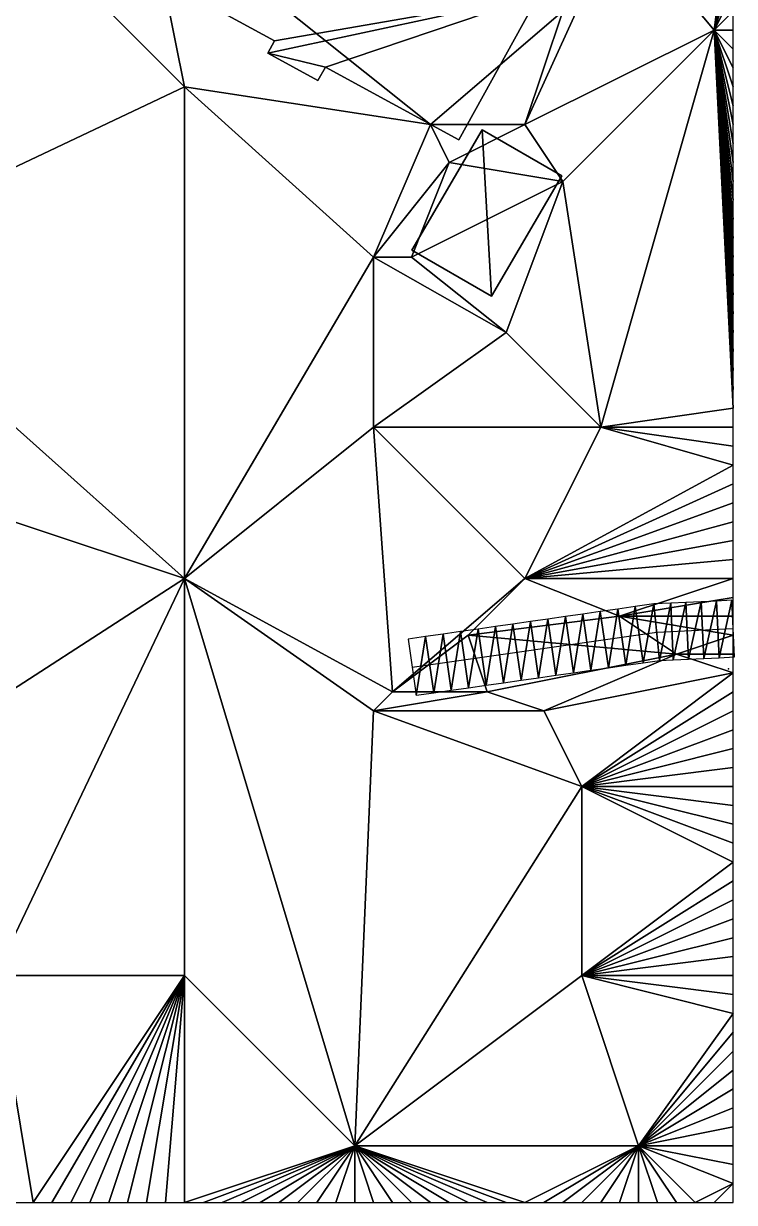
# Model space of a CAD drawing. Header units: metres. Extents: x 891 to 1103, y -901 to 900.
# Drawn here: x 1025 to 1100.1, y -900 to -775.3 of the extents above; entities that cross this region are included whole.
import ezdxf

# ---------------------------------------------------------------- set-up
doc = ezdxf.new("R2010")
doc.units = ezdxf.units.M
for name, color, linetype in [('OSM_BUILDING_FOOTPRINTS', 7, 'CONTINUOUS'), ('OSM_BUILDING_ROOFS', 1, 'CONTINUOUS'), ('OSM_BUILDING_WALLS', 8, 'CONTINUOUS'), ('OSM_ROAD_AXES', 2, 'CONTINUOUS'), ('OSM_ROAD_SURFACE', 9, 'CONTINUOUS'), ('OSM_TERRAIN', 3, 'CONTINUOUS'), ('OSM_TREES', 3, 'CONTINUOUS')]:
    doc.layers.add(name, color=color, linetype=linetype)

msp = doc.modelspace()

# ---------------------------------------------------------------- linework, layer by layer
at = {"layer": 'OSM_BUILDING_FOOTPRINTS'}
for points in [[(1037.962, -769.727, 15.007), (1051.536, -777.126, 15.007), (1050.806, -778.453, 15.007), (1056.112, -781.34, 15.007), (1056.897, -779.913, 15.007), (1071.001, -787.599, 15.007), (1079.468, -772.272, 15.007), (1046.474, -754.3, 15.007), (1037.962, -769.727, 15.007)], [(1074.472, -804.132, 14.638), (1081.911, -791.426, 14.638), (1073.477, -786.549, 14.638), (1066.038, -799.266, 14.638), (1074.472, -804.132, 14.638)]]:
    msp.add_polyline3d(points, close=True, dxfattribs=at)
at = {"layer": 'OSM_BUILDING_ROOFS'}
for points in [[(1079.468, -772.272, 25.007), (1037.962, -769.727, 25.007), (1051.536, -777.126, 25.007)], [(1079.468, -772.272, 25.007), (1051.536, -777.126, 25.007), (1050.806, -778.453, 25.007)], [(1056.897, -779.913, 25.007), (1079.468, -772.272, 25.007), (1050.806, -778.453, 25.007)], [(1056.897, -779.913, 25.007), (1071.001, -787.599, 25.007), (1079.468, -772.272, 25.007)], [(1050.806, -778.453, 25.007), (1056.112, -781.34, 25.007), (1056.897, -779.913, 25.007)], [(1073.477, -786.549, 24.638), (1066.038, -799.266, 24.638), (1074.472, -804.132, 24.638)], [(1073.477, -786.549, 24.638), (1074.472, -804.132, 24.638), (1081.911, -791.426, 24.638)]]:
    msp.add_3dface(points, dxfattribs=at)
at = {"layer": 'OSM_BUILDING_WALLS'}
for points in [[(1037.962, -769.727, 15.007), (1051.536, -777.126, 15.007), (1051.536, -777.126, 25.007)], [(1037.962, -769.727, 15.007), (1051.536, -777.126, 25.007), (1037.962, -769.727, 25.007)], [(1071.001, -787.599, 15.007), (1079.468, -772.272, 15.007), (1079.468, -772.272, 25.007)], [(1071.001, -787.599, 15.007), (1079.468, -772.272, 25.007), (1071.001, -787.599, 25.007)], [(1051.536, -777.126, 15.007), (1050.806, -778.453, 15.007), (1050.806, -778.453, 25.007)], [(1051.536, -777.126, 15.007), (1050.806, -778.453, 25.007), (1051.536, -777.126, 25.007)], [(1050.806, -778.453, 15.007), (1056.112, -781.34, 15.007), (1056.112, -781.34, 25.007)], [(1050.806, -778.453, 15.007), (1056.112, -781.34, 25.007), (1050.806, -778.453, 25.007)], [(1056.112, -781.34, 15.007), (1056.897, -779.913, 15.007), (1056.897, -779.913, 25.007)], [(1056.112, -781.34, 15.007), (1056.897, -779.913, 25.007), (1056.112, -781.34, 25.007)], [(1056.897, -779.913, 15.007), (1071.001, -787.599, 15.007), (1071.001, -787.599, 25.007)], [(1056.897, -779.913, 15.007), (1071.001, -787.599, 25.007), (1056.897, -779.913, 25.007)], [(1073.477, -786.549, 14.638), (1066.038, -799.266, 14.638), (1066.038, -799.266, 24.638)], [(1073.477, -786.549, 14.638), (1066.038, -799.266, 24.638), (1073.477, -786.549, 24.638)], [(1081.911, -791.426, 14.638), (1073.477, -786.549, 14.638), (1073.477, -786.549, 24.638)], [(1081.911, -791.426, 14.638), (1073.477, -786.549, 24.638), (1081.911, -791.426, 24.638)], [(1074.472, -804.132, 14.638), (1081.911, -791.426, 14.638), (1081.911, -791.426, 24.638)], [(1074.472, -804.132, 14.638), (1081.911, -791.426, 24.638), (1074.472, -804.132, 24.638)], [(1066.038, -799.266, 14.638), (1074.472, -804.132, 14.638), (1074.472, -804.132, 24.638)], [(1066.038, -799.266, 14.638), (1074.472, -804.132, 24.638), (1066.038, -799.266, 24.638)]]:
    msp.add_3dface(points, dxfattribs=at)
at = {"layer": 'OSM_ROAD_AXES'}
msp.add_polyline3d([(1066.081, -843.392, 14.971), (1091.924, -839.676, 16.127), (1100, -839.308, 16.564)], dxfattribs=at)
at = {"layer": 'OSM_ROAD_SURFACE'}
for points in [[(1092.217, -842.662, 16.223), (1093.403, -836.606, 16.329), (1091.632, -836.691, 16.232)], [(1092.217, -842.662, 16.223), (1093.676, -842.6, 16.321), (1093.403, -836.606, 16.329)], [(1093.676, -842.6, 16.321), (1095.018, -836.532, 16.418), (1093.403, -836.606, 16.329)], [(1093.676, -842.6, 16.321), (1095.291, -842.526, 16.441), (1095.018, -836.532, 16.418)], [(1095.291, -842.526, 16.441), (1096.633, -836.459, 16.506), (1095.018, -836.532, 16.418)], [(1095.291, -842.526, 16.441), (1096.906, -842.453, 16.525), (1096.633, -836.459, 16.506)], [(1096.906, -842.453, 16.525), (1098.248, -836.385, 16.601), (1096.633, -836.459, 16.506)], [(1096.906, -842.453, 16.525), (1098.521, -842.379, 16.602), (1098.248, -836.385, 16.601)], [(1098.521, -842.379, 16.602), (1099.863, -836.312, 16.704), (1098.248, -836.385, 16.601)], [(1098.521, -842.379, 16.602), (1100.137, -842.305, 16.491), (1099.863, -836.312, 16.704)], [(1083.122, -843.973, 15.667), (1084.114, -837.768, 15.75), (1082.268, -838.034, 15.647)], [(1083.122, -843.973, 15.667), (1084.968, -843.707, 15.792), (1084.114, -837.768, 15.75)], [(1084.968, -843.707, 15.792), (1085.96, -837.503, 15.854), (1084.114, -837.768, 15.75)], [(1084.968, -843.707, 15.792), (1086.814, -843.442, 15.916), (1085.96, -837.503, 15.854)], [(1086.814, -843.442, 15.916), (1087.806, -837.238, 15.972), (1085.96, -837.503, 15.854)], [(1086.814, -843.442, 15.916), (1088.659, -843.177, 16.021), (1087.806, -837.238, 15.972)], [(1088.659, -843.177, 16.021), (1089.652, -836.972, 16.098), (1087.806, -837.238, 15.972)], [(1088.659, -843.177, 16.021), (1090.505, -842.911, 16.125), (1089.652, -836.972, 16.098)], [(1090.505, -842.911, 16.125), (1091.632, -836.691, 16.232), (1089.652, -836.972, 16.098)], [(1090.505, -842.911, 16.125), (1092.217, -842.662, 16.223), (1091.632, -836.691, 16.232)], [(1073.892, -845.3, 15.042), (1074.884, -839.095, 15.233), (1073.038, -839.361, 15.129)], [(1073.892, -845.3, 15.042), (1075.738, -845.034, 15.167), (1074.884, -839.095, 15.233)], [(1075.738, -845.034, 15.167), (1076.73, -838.83, 15.336), (1074.884, -839.095, 15.233)], [(1075.738, -845.034, 15.167), (1077.584, -844.769, 15.292), (1076.73, -838.83, 15.336)], [(1077.584, -844.769, 15.292), (1078.576, -838.565, 15.44), (1076.73, -838.83, 15.336)], [(1077.584, -844.769, 15.292), (1079.43, -844.504, 15.417), (1078.576, -838.565, 15.44)], [(1079.43, -844.504, 15.417), (1080.422, -838.299, 15.543), (1078.576, -838.565, 15.44)], [(1079.43, -844.504, 15.417), (1081.276, -844.238, 15.542), (1080.422, -838.299, 15.543)], [(1081.276, -844.238, 15.542), (1082.268, -838.034, 15.647), (1080.422, -838.299, 15.543)], [(1081.276, -844.238, 15.542), (1083.122, -843.973, 15.667), (1082.268, -838.034, 15.647)], [(1066.508, -846.361, 14.825), (1067.5, -840.157, 15.157), (1065.654, -840.422, 15.036)], [(1066.508, -846.361, 14.825), (1068.354, -846.096, 14.913), (1067.5, -840.157, 15.157)], [(1068.354, -846.096, 14.913), (1069.346, -839.892, 15.277), (1067.5, -840.157, 15.157)], [(1068.354, -846.096, 14.913), (1070.2, -845.83, 14.967), (1069.346, -839.892, 15.277)], [(1070.2, -845.83, 14.967), (1071.192, -839.626, 15.398), (1069.346, -839.892, 15.277)], [(1070.2, -845.83, 14.967), (1072.046, -845.565, 15.001), (1071.192, -839.626, 15.398)], [(1072.046, -845.565, 15.001), (1073.038, -839.361, 15.129), (1071.192, -839.626, 15.398)], [(1072.046, -845.565, 15.001), (1073.892, -845.3, 15.042), (1073.038, -839.361, 15.129)]]:
    msp.add_3dface(points, dxfattribs=at)
at = {"layer": 'OSM_TERRAIN'}
for points in [[(1098, -776, 17.863), (1100, -760, 17.905), (1088, -764, 17.882)], [(1098, -776, 17.863), (1100, -762, 17.905), (1100, -760, 17.905)], [(1004, -800, 17.912), (1042, -782, 16.886), (1022, -762, 17.157)], [(1042, -782, 16.886), (1038, -762, 17.602), (1022, -762, 17.157)], [(1042, -782, 16.886), (1068, -786, 17.473), (1038, -762, 17.602)], [(1068, -786, 17.473), (1082, -774, 17.404), (1038, -762, 17.602)], [(1100, -764, 17.905), (1100, -762, 17.905), (1098, -776, 17.863)], [(1082, -774, 17.404), (1078, -786, 16.966), (1088, -764, 17.882)], [(1078, -786, 16.966), (1098, -776, 17.863), (1088, -764, 17.882)], [(1098, -776, 17.863), (1100, -766, 17.905), (1100, -764, 17.905)], [(1100, -768, 17.905), (1100, -766, 17.905), (1098, -776, 17.863)], [(1100, -770, 17.91), (1100, -768, 17.905), (1098, -776, 17.863)], [(1098, -776, 17.863), (1100, -772, 17.923), (1100, -770, 17.91)], [(1098, -776, 17.863), (1100, -774, 17.927), (1100, -772, 17.923)], [(1078, -786, 16.966), (1082, -774, 17.404), (1068, -786, 17.473)], [(1100, -776, 17.921), (1100, -774, 17.927), (1098, -776, 17.863)], [(1082, -792, 16.762), (1098, -776, 17.863), (1078, -786, 16.966)], [(1082, -792, 16.762), (1086, -818, 17.139), (1098, -776, 17.863)], [(1086, -818, 17.139), (1100, -816, 17.879), (1098, -776, 17.863)], [(1100, -816, 17.879), (1100, -814, 17.909), (1098, -776, 17.863)], [(1098, -776, 17.863), (1100, -814, 17.909), (1100, -812, 17.909)], [(1100, -812, 17.909), (1100, -810, 17.909), (1098, -776, 17.863)], [(1098, -776, 17.863), (1100, -810, 17.909), (1100, -808, 17.909)], [(1100, -808, 17.909), (1100, -806, 17.909), (1098, -776, 17.863)], [(1098, -776, 17.863), (1100, -806, 17.909), (1100, -804, 17.909)], [(1100, -804, 17.909), (1100, -802, 17.909), (1098, -776, 17.863)], [(1098, -776, 17.863), (1100, -802, 17.909), (1100, -800, 17.909)], [(1100, -800, 17.909), (1100, -798, 17.909), (1098, -776, 17.863)], [(1098, -776, 17.863), (1100, -798, 17.909), (1100, -796, 17.909)], [(1100, -796, 17.909), (1100, -794, 17.909), (1098, -776, 17.863)], [(1098, -776, 17.863), (1100, -794, 17.909), (1100, -792, 17.909)], [(1100, -792, 17.909), (1100, -790, 17.909), (1098, -776, 17.863)], [(1098, -776, 17.863), (1100, -790, 17.909), (1100, -788, 17.909)], [(1100, -788, 17.909), (1100, -786, 17.909), (1098, -776, 17.863)], [(1098, -776, 17.863), (1100, -786, 17.909), (1100, -784, 17.909)], [(1100, -784, 17.909), (1100, -782, 17.909), (1098, -776, 17.863)], [(1098, -776, 17.863), (1100, -782, 17.909), (1100, -780, 17.911)], [(1100, -780, 17.911), (1100, -778, 17.916), (1098, -776, 17.863)], [(1098, -776, 17.863), (1100, -778, 17.916), (1100, -776, 17.921)], [(1042, -834, 14.249), (1042, -782, 16.886), (1004, -800, 17.912)], [(1042, -834, 14.249), (1062, -800, 15.949), (1042, -782, 16.886)], [(1062, -800, 15.949), (1068, -786, 17.473), (1042, -782, 16.886)], [(1062, -800, 15.949), (1070, -790, 16.858), (1068, -786, 17.473)], [(1070, -790, 16.858), (1078, -786, 16.966), (1068, -786, 17.473)], [(1070, -790, 16.858), (1082, -792, 16.762), (1078, -786, 16.966)], [(1066, -800, 16.628), (1070, -790, 16.858), (1062, -800, 15.949)], [(1066, -800, 16.628), (1082, -792, 16.762), (1070, -790, 16.858)], [(1076, -808, 16.509), (1082, -792, 16.762), (1066, -800, 16.628)], [(1086, -818, 17.139), (1082, -792, 16.762), (1076, -808, 16.509)], [(1024, -828, 15.45), (1042, -834, 14.249), (1004, -800, 17.912)], [(1042, -834, 14.249), (1062, -818, 15.072), (1062, -800, 15.949)], [(1062, -818, 15.072), (1076, -808, 16.509), (1062, -800, 15.949)], [(1062, -800, 15.949), (1076, -808, 16.509), (1066, -800, 16.628)], [(1062, -818, 15.072), (1086, -818, 17.139), (1076, -808, 16.509)], [(1086, -818, 17.139), (1100, -818, 17.85), (1100, -816, 17.879)], [(1042, -834, 14.249), (1064, -846, 14.803), (1062, -818, 15.072)], [(1064, -846, 14.803), (1078, -834, 15.858), (1062, -818, 15.072)], [(1062, -818, 15.072), (1078, -834, 15.858), (1086, -818, 17.139)], [(1078, -834, 15.858), (1100, -822, 17.666), (1086, -818, 17.139)], [(1100, -822, 17.666), (1100, -820, 17.772), (1086, -818, 17.139)], [(1100, -820, 17.772), (1100, -818, 17.85), (1086, -818, 17.139)], [(1078, -834, 15.858), (1100, -824, 17.56), (1100, -822, 17.666)], [(1078, -834, 15.858), (1100, -826, 17.454), (1100, -824, 17.56)], [(1100, -828, 17.348), (1100, -826, 17.454), (1078, -834, 15.858)], [(1008, -856, 14.052), (1042, -834, 14.249), (1024, -828, 15.45)], [(1078, -834, 15.858), (1100, -830, 17.242), (1100, -828, 17.348)], [(1100, -832, 17.136), (1100, -830, 17.242), (1078, -834, 15.858)], [(1100, -834, 16.942), (1100, -832, 17.136), (1078, -834, 15.858)], [(1022, -876, 14.079), (1042, -834, 14.249), (1008, -856, 14.052)], [(1042, -876, 13.897), (1042, -834, 14.249), (1022, -876, 14.079)], [(1042, -876, 13.897), (1060, -894, 12.213), (1042, -834, 14.249)], [(1042, -834, 14.249), (1060, -894, 12.213), (1062, -848, 14.358)], [(1042, -834, 14.249), (1062, -848, 14.358), (1064, -846, 14.803)], [(1064, -846, 14.803), (1072, -840, 14.968), (1078, -834, 15.858)], [(1072, -840, 14.968), (1088, -838, 15.833), (1078, -834, 15.858)], [(1088, -838, 15.833), (1100, -834, 16.942), (1078, -834, 15.858)], [(1088, -838, 15.833), (1100, -836, 16.68), (1100, -834, 16.942)], [(1100, -838, 16.564), (1100, -836, 16.68), (1088, -838, 15.833)], [(1094, -842, 16.361), (1088, -838, 15.833), (1072, -840, 14.968)], [(1094, -842, 16.361), (1100, -840, 16.564), (1088, -838, 15.833)], [(1100, -840, 16.564), (1100, -838, 16.564), (1088, -838, 15.833)], [(1064, -846, 14.803), (1074, -846, 14.986), (1072, -840, 14.968)], [(1074, -846, 14.986), (1094, -842, 16.361), (1072, -840, 14.968)], [(1094, -842, 16.361), (1100, -842, 16.636), (1100, -840, 16.564)], [(1080, -848, 14.717), (1094, -842, 16.361), (1074, -846, 14.986)], [(1080, -848, 14.717), (1100, -844, 16.549), (1094, -842, 16.361)], [(1100, -844, 16.549), (1100, -842, 16.636), (1094, -842, 16.361)], [(1080, -848, 14.717), (1084, -856, 14.2), (1100, -844, 16.549)], [(1084, -856, 14.2), (1100, -846, 16.365), (1100, -844, 16.549)], [(1062, -848, 14.358), (1074, -846, 14.986), (1064, -846, 14.803)], [(1062, -848, 14.358), (1080, -848, 14.717), (1074, -846, 14.986)], [(1100, -848, 16.252), (1100, -846, 16.365), (1084, -856, 14.2)], [(1060, -894, 12.213), (1084, -856, 14.2), (1062, -848, 14.358)], [(1062, -848, 14.358), (1084, -856, 14.2), (1080, -848, 14.717)], [(1084, -856, 14.2), (1100, -850, 16.139), (1100, -848, 16.252)], [(1100, -852, 16.027), (1100, -850, 16.139), (1084, -856, 14.2)], [(1084, -856, 14.2), (1100, -854, 15.917), (1100, -852, 16.027)], [(1100, -856, 15.807), (1100, -854, 15.917), (1084, -856, 14.2)], [(1084, -876, 13.215), (1084, -856, 14.2), (1060, -894, 12.213)], [(1084, -876, 13.215), (1100, -864, 15.393), (1084, -856, 14.2)], [(1100, -864, 15.393), (1100, -862, 15.496), (1084, -856, 14.2)], [(1084, -856, 14.2), (1100, -862, 15.496), (1100, -860, 15.599)], [(1100, -860, 15.599), (1100, -858, 15.702), (1084, -856, 14.2)], [(1084, -856, 14.2), (1100, -858, 15.702), (1100, -856, 15.807)], [(1084, -876, 13.215), (1100, -866, 15.289), (1100, -864, 15.393)], [(1100, -868, 15.186), (1100, -866, 15.289), (1084, -876, 13.215)], [(1084, -876, 13.215), (1100, -870, 15.083), (1100, -868, 15.186)], [(1100, -872, 14.981), (1100, -870, 15.083), (1084, -876, 13.215)], [(1084, -876, 13.215), (1100, -874, 14.879), (1100, -872, 14.981)], [(1084, -876, 13.215), (1100, -876, 14.778), (1100, -874, 14.879)], [(1024, -900, 12.799), (1026, -900, 12.711), (1022, -876, 14.079)], [(1026, -900, 12.711), (1042, -876, 13.897), (1022, -876, 14.079)], [(1026, -900, 12.711), (1028, -900, 12.627), (1042, -876, 13.897)], [(1028, -900, 12.627), (1030, -900, 12.627), (1042, -876, 13.897)], [(1030, -900, 12.627), (1032, -900, 12.627), (1042, -876, 13.897)], [(1032, -900, 12.627), (1034, -900, 12.627), (1042, -876, 13.897)], [(1034, -900, 12.627), (1036, -900, 12.627), (1042, -876, 13.897)], [(1036, -900, 12.627), (1038, -900, 12.627), (1042, -876, 13.897)], [(1038, -900, 12.627), (1040, -900, 12.627), (1042, -876, 13.897)], [(1040, -900, 12.627), (1042, -900, 12.627), (1042, -876, 13.897)], [(1042, -900, 12.627), (1060, -894, 12.213), (1042, -876, 13.897)], [(1060, -894, 12.213), (1090, -894, 13.447), (1084, -876, 13.215)], [(1090, -894, 13.447), (1100, -880, 14.578), (1084, -876, 13.215)], [(1100, -880, 14.578), (1100, -878, 14.678), (1084, -876, 13.215)], [(1100, -878, 14.678), (1100, -876, 14.778), (1084, -876, 13.215)], [(1090, -894, 13.447), (1100, -882, 14.48), (1100, -880, 14.578)], [(1090, -894, 13.447), (1100, -884, 14.382), (1100, -882, 14.48)], [(1090, -894, 13.447), (1100, -886, 14.283), (1100, -884, 14.382)], [(1100, -888, 14.184), (1100, -886, 14.283), (1090, -894, 13.447)], [(1100, -890, 14.092), (1100, -888, 14.184), (1090, -894, 13.447)], [(1090, -894, 13.447), (1100, -892, 14.019), (1100, -890, 14.092)], [(1100, -894, 13.945), (1100, -892, 14.019), (1090, -894, 13.447)], [(1042, -900, 12.627), (1044, -900, 12.613), (1060, -894, 12.213)], [(1044, -900, 12.613), (1046, -900, 12.598), (1060, -894, 12.213)], [(1048, -900, 12.576), (1060, -894, 12.213), (1046, -900, 12.598)], [(1048, -900, 12.576), (1050, -900, 12.549), (1060, -894, 12.213)], [(1050, -900, 12.549), (1052, -900, 12.522), (1060, -894, 12.213)], [(1054, -900, 12.495), (1060, -894, 12.213), (1052, -900, 12.522)], [(1056, -900, 12.468), (1060, -894, 12.213), (1054, -900, 12.495)], [(1056, -900, 12.468), (1058, -900, 12.441), (1060, -894, 12.213)], [(1058, -900, 12.441), (1060, -900, 12.414), (1060, -894, 12.213)], [(1064, -900, 12.468), (1060, -894, 12.213), (1062, -900, 12.42)], [(1064, -900, 12.468), (1066, -900, 12.52), (1060, -894, 12.213)], [(1066, -900, 12.52), (1068, -900, 12.625), (1060, -894, 12.213)], [(1072, -900, 12.836), (1074, -900, 12.941), (1060, -894, 12.213)], [(1072, -900, 12.836), (1060, -894, 12.213), (1070, -900, 12.731)], [(1074, -900, 12.941), (1076, -900, 13.047), (1060, -894, 12.213)], [(1076, -900, 13.047), (1078, -900, 13.152), (1060, -894, 12.213)], [(1060, -900, 12.414), (1062, -900, 12.42), (1060, -894, 12.213)], [(1068, -900, 12.625), (1070, -900, 12.731), (1060, -894, 12.213)], [(1078, -900, 13.152), (1090, -894, 13.447), (1060, -894, 12.213)], [(1080, -900, 13.258), (1090, -894, 13.447), (1078, -900, 13.152)], [(1080, -900, 13.258), (1082, -900, 13.342), (1090, -894, 13.447)], [(1082, -900, 13.342), (1084, -900, 13.425), (1090, -894, 13.447)], [(1084, -900, 13.425), (1086, -900, 13.498), (1090, -894, 13.447)], [(1086, -900, 13.498), (1088, -900, 13.563), (1090, -894, 13.447)], [(1090, -900, 13.628), (1090, -894, 13.447), (1088, -900, 13.563)], [(1092, -900, 13.694), (1090, -894, 13.447), (1090, -900, 13.628)], [(1092, -900, 13.694), (1094, -900, 13.76), (1090, -894, 13.447)], [(1094, -900, 13.76), (1096, -900, 13.827), (1090, -894, 13.447)], [(1096, -900, 13.827), (1100, -898, 13.952), (1090, -894, 13.447)], [(1100, -898, 13.952), (1100, -896, 13.946), (1090, -894, 13.447)], [(1090, -894, 13.447), (1100, -896, 13.946), (1100, -894, 13.945)], [(1096, -900, 13.827), (1098, -900, 13.893), (1100, -898, 13.952)], [(1098, -900, 13.893), (1100, -900, 13.959), (1100, -898, 13.952)]]:
    msp.add_3dface(points, dxfattribs=at)
at = {"layer": 'OSM_TREES'}
msp.add_point((1099.529, -843.558, 16.547), dxfattribs=at)

doc.saveas('drawing.dxf')
